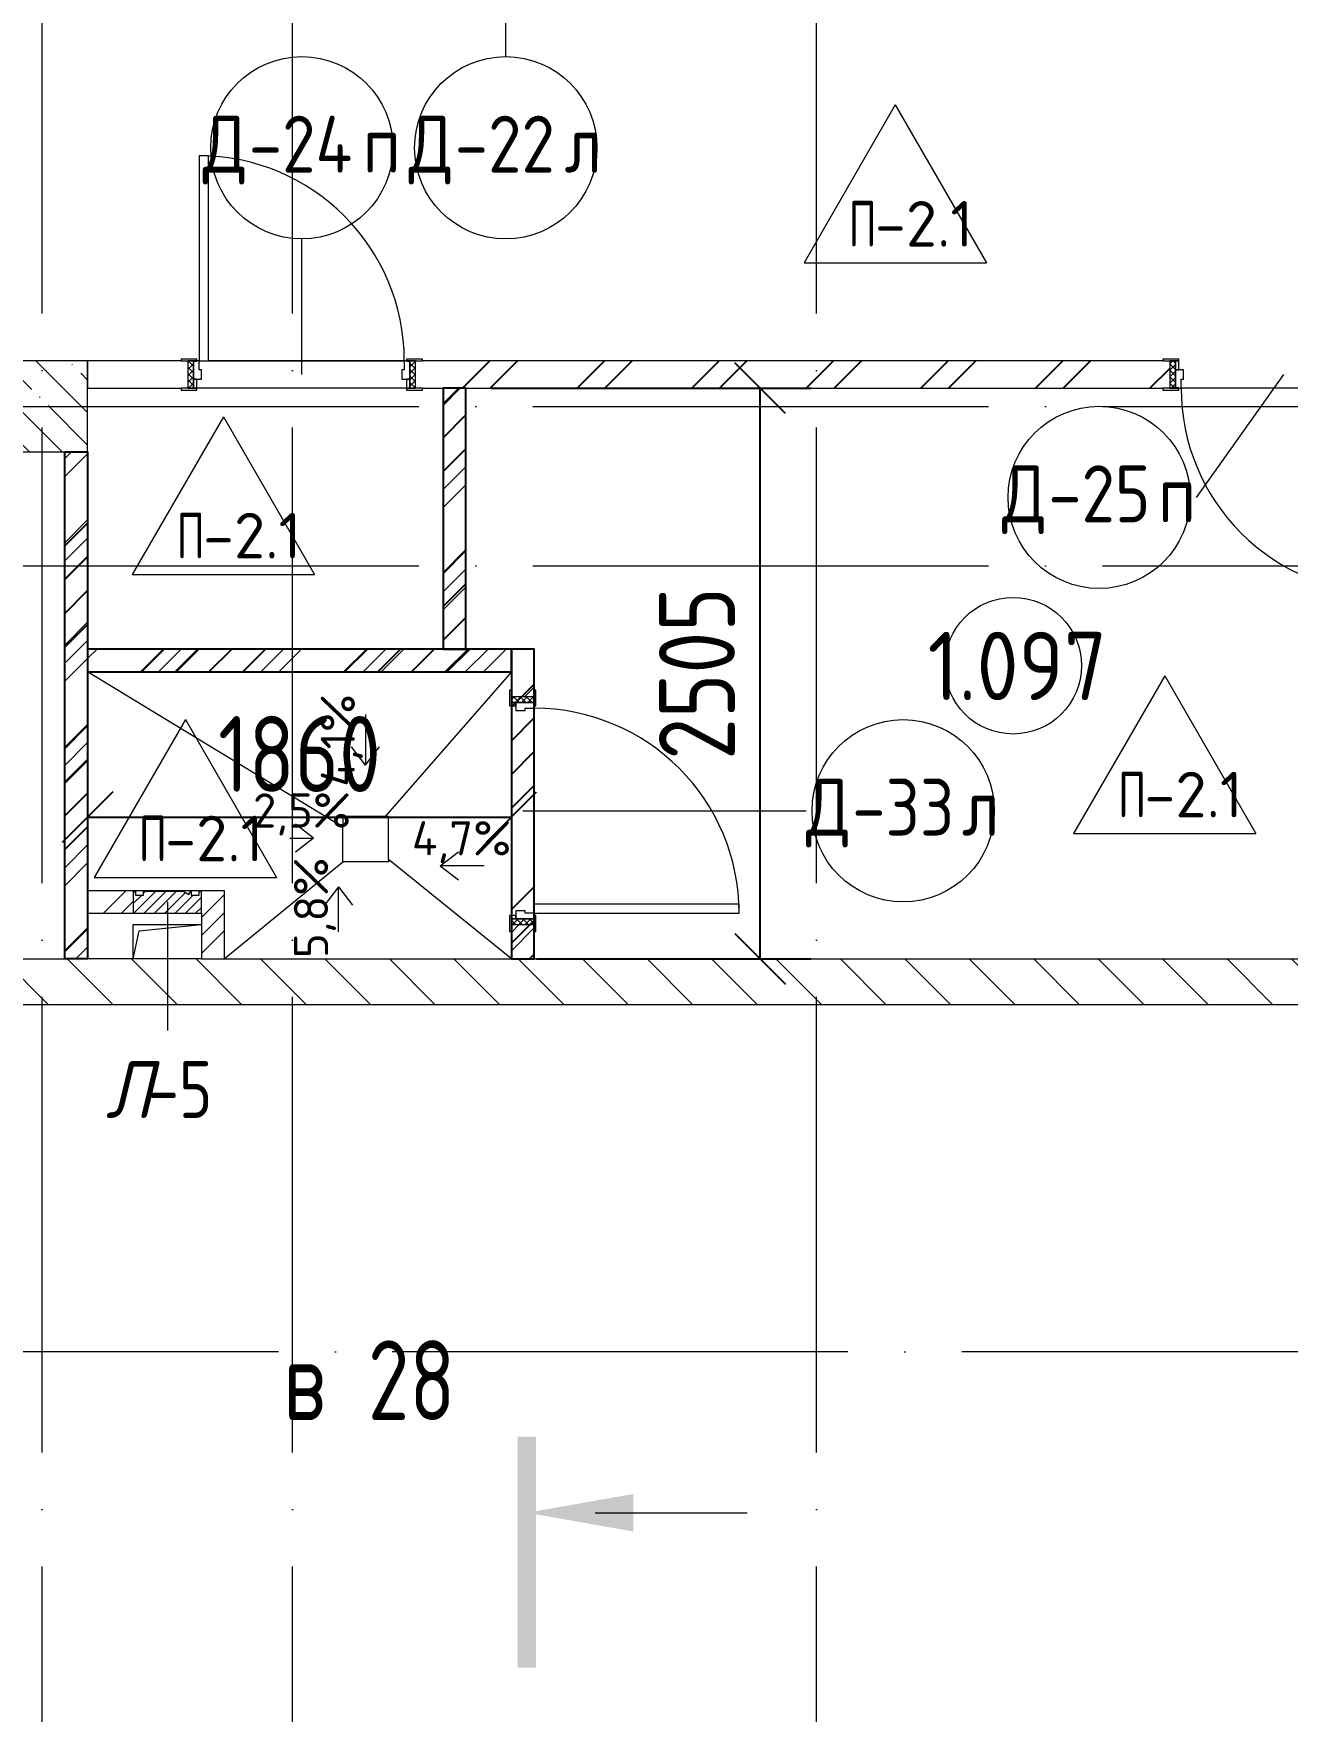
# Model space of a CAD drawing. Header units: millimetres. Extents: x -68946 to 690821, y -552984 to 293768.
# Drawn here: x 130051 to 135555, y 45946 to 53312 of the extents above; entities that cross this region are included whole.
import ezdxf

# ---------------------------------------------------------------- set-up
doc = ezdxf.new("R2010")
doc.units = ezdxf.units.MM
doc.linetypes.add('ADSK_Линия сетки', pattern=[2500, 2000, -250, 0, -250])
doc.linetypes.add('ADSK_Скрыто', pattern=[600, 300, -300])
doc.layers.get('Defpoints').update_dxf_attribs({"color": 250})
for name, color, linetype, lineweight in [('0) блоки', 250, 'Continuous', 25), ('A-AREA-____-IDEN', 250, 'Continuous', 9), ('A-DETL-____-OTLN', 250, 'Continuous', 5), ('A-DETL-GENF-OTLN', 250, 'Continuous', 5), ('A-DOOR-____-IDEN', 250, 'Continuous', 9), ('A-DOOR-____-MCUT', 250, 'Continuous', 5), ('A-DOOR-____-OTLN', 250, 'Continuous', 5), ('A-DOOR-FRAM-MCUT', 250, 'Continuous', 5), ('A-DOOR-FRAM-OTLN', 250, 'Continuous', 5), ('A-FLOR-____-IDEN', 250, 'Continuous', 9), ('A-FLOR-____-OTLN', 250, 'Continuous', 9), ('A-GENM-____-MCUT', 250, 'Continuous', 25), ('A-GENM-____-OTLN', 250, 'Continuous', 9), ('A-GLAZ-____-OTLN', 250, 'Continuous', 5), ('A-WALL-____-MCUT', 250, 'Continuous', 13), ('A-WALL-____-PATT', 250, 'Continuous', 13), ('G-____-____-DIMS', 250, 'Continuous', 9), ('G-____-____-SYMB', 250, 'ADSK_Скрыто', 9), ('I-WALL-____-OTLN', 250, 'Continuous', 9), ('S-COLS-____-MCUT', 250, 'Continuous', 25), ('S-COLS-____-OTLN', 250, 'Continuous', 9), ('S-GRID-____-OTLN', 250, 'Continuous', 9)]:
    doc.layers.add(name, color=color, linetype=linetype, lineweight=lineweight)
doc.styles.add('GOST Common_1', font='', dxfattribs={"width": 0.9, "height": 250})
doc.styles.add('GOST Common_2', font='', dxfattribs={"width": 0.8, "height": 350})
doc.styles.add('ISOCPEUR_1', font='isocpeur.ttf', dxfattribs={"width": 0.9, "height": 250})
doc.styles.add('ISOCPEUR_2', font='isocpeur.ttf', dxfattribs={"height": 160})
doc.styles.add('ISOCPEUR_3', font='isocpeur.ttf', dxfattribs={"height": 250})
doc.styles.add('ISOCPEUR_I_1', font='ГОСТ тип А.ttf', dxfattribs={"height": 2500})
doc.styles.get("Standard").update_dxf_attribs({"font": 'ГОСТ тип А.ttf'})
doc.styles.get('GOST Common_1').set_extended_font_data('GOST Common')
doc.styles.get('GOST Common_2').set_extended_font_data('GOST Common')
doc.dimstyles.new('А3', dxfattribs={"dimtxt": 333, "dimasz": 222, "dimexe": 222, "dimexo": 111, "dimgap": 111, "dimtad": 1, "dimtoh": 1, "dimdec": 0, "dimrnd": 0.0015, "dimzin": 0, "dimdsep": 46, "dimtxsty": 'Standard', "dimblk": 'OBLIQUE', "dimcen": 0, "dimclrd": 7, "dimclre": 7, "dimclrt": 7, "dimadec": 0, "dimazin": 0, "dimtfac": 1, "dimtdec": 0, "dimtofl": 0, "dimtmove": 0, "dimatfit": 3, "dimfxl": 1, "dimtolj": 1, "dimtzin": 0, "dimarcsym": 0})
pattern_1 = [(45, (12287.9, -0.0006), (-224.5064, 224.5064), []), (45, (12367.3, -0.0006), (0, 449.0128), []), (45, (12208.54, -0.0006), (0, 449.0128), [])]
pattern_2 = [(135, (1801.41, 124.685), (-14.14214, -14.14214), []), (225, (1801.41, 124.685), (14.14214, -14.14214), [])]
pattern_3 = [(45, (-321.384, 124.685), (-14.1421, 14.1421), []), (135, (-321.384, 124.685), (-14.1421, -14.1421), [])]

# ---------------------------------------------------------------- blocks, each defined once
blk = doc.blocks.new('Разрез - Номер вида спереди_3_5 мм-32550530-АР1_Кладочный план 1 этажа С2и3')
at = {"layer": 'G-____-____-SYMB', "linetype": 'Continuous'}
for points in [[(9.798, 0.404), (9.798, -0.394), (-0.333, -0.394), (-0.333, 0.404)], [(2.176, -4.675), (3, 0), (3.824, -4.675)]]:
    blk.add_hatch(color=256, dxfattribs=at).paths.add_polyline_path(points)
at = {"layer": 'G-____-____-SYMB', "linetype": 'Continuous', "lineweight": 20}
blk.add_line((3, -3), (3, -9.663), dxfattribs=at)
blk = doc.blocks.new('Дверь_СКБ_1Ст_Внутренняя - Д-33_1000x2100h_Душ 2-42494013-АР1_Маркировочный план 1 этажа С2и3')
at = {"layer": 'A-DOOR-____-OTLN'}
h = blk.add_hatch(dxfattribs=at)
h.set_pattern_fill('FP_36', color=256, style=0, pattern_type=2)
h.set_pattern_definition([(135, (1801.41, 114.685), (-14.14214, -14.14214), []), (225, (1801.41, 114.685), (14.14214, -14.14214), [])])
h.paths.add_polyline_path([(512.5, 50), (487.5, 50), (487.5, -50), (512.5, -50)])
at = {"layer": 'A-DOOR-FRAM-OTLN'}
h = blk.add_hatch(dxfattribs=at)
h.set_pattern_fill('FP_37', color=256, style=0, pattern_type=2)
h.set_pattern_definition([(45, (-321.384, 114.685), (-14.1421, 14.1421), []), (135, (-321.384, 114.685), (-14.1421, -14.1421), [])])
h.paths.add_polyline_path([(-462.5, -50), (-462.5, 50), (-487.5, 50), (-487.5, -50)])
at = {"layer": 'A-DOOR-____-MCUT'}
for p, q in [((462.5, 950), (422.5, 950)), ((422.5, 950), (422.5, 50)), ((462.5, 50), (462.5, 950)), ((422.5, 50), (462.5, 50))]:
    blk.add_line(p, q, dxfattribs=at)
at = {"layer": 'A-DOOR-____-OTLN'}
blk.add_arc((462.5, 50), 900, 90, 180, dxfattribs=at)
at = {"layer": 'A-DOOR-FRAM-MCUT'}
for p, q in [((-447.5, 58), (-517.5, 58)), ((-517.5, 58), (-517.5, 50)), ((-517.5, 50), (-447.5, 50)), ((-462.5, 50), (-487.5, 50)), ((-487.5, 50), (-487.5, -50)), ((-437.5, 50), (-462.5, 50)), ((-462.5, 50), (-462.5, -30)), ((-462.5, -50), (-462.5, 50)), ((-447.5, 50), (-462.5, 50)), ((-462.5, 50), (-462.5, 49)), ((-462.5, 49), (-447.5, 49)), ((-447.5, 50), (-447.5, 58)), ((-447.5, 49), (-447.5, 50)), ((-437.5, 10), (-437.5, 50)), ((-427.5, 10), (-437.5, 10)), ((-427.5, -30), (-427.5, 10)), ((462.5, 10), (452.5, 10)), ((452.5, 10), (452.5, -30)), ((462.5, 50), (462.5, 10)), ((487.5, 50), (462.5, 50)), ((542.5, 58), (472.5, 58)), ((472.5, 58), (472.5, 50)), ((487.5, 50), (472.5, 50)), ((472.5, 50), (472.5, 49)), ((472.5, 50), (542.5, 50)), ((472.5, 49), (487.5, 49)), ((487.5, -30), (487.5, 50)), ((512.5, 50), (487.5, 50)), ((487.5, 50), (487.5, -50)), ((487.5, 49), (487.5, 50)), ((512.5, -50), (512.5, 50)), ((542.5, 50), (542.5, 58)), ((-447.5, -50), (-517.5, -50)), ((-517.5, -50), (-517.5, -58)), ((-517.5, -58), (-447.5, -58)), ((-487.5, -50), (-462.5, -50)), ((-462.5, -30), (-427.5, -30)), ((-447.5, -30), (-462.5, -30)), ((-462.5, -30), (-462.5, -50)), ((-462.5, -50), (-447.5, -50)), ((-447.5, -50), (-447.5, -30)), ((-447.5, -58), (-447.5, -50)), ((452.5, -30), (487.5, -30)), ((487.5, -30), (472.5, -30)), ((472.5, -30), (472.5, -50)), ((472.5, -50), (487.5, -50)), ((542.5, -50), (472.5, -50)), ((472.5, -50), (472.5, -58)), ((472.5, -58), (542.5, -58)), ((487.5, -50), (487.5, -30)), ((487.5, -50), (512.5, -50)), ((542.5, -58), (542.5, -50))]:
    blk.add_line(p, q, dxfattribs=at)
blk = doc.blocks.new('Дверь_СКБ_1Ст_Внутренняя - Д-25п_1000x2100h_Зона персонала пищеблока-41881907-АР1_Маркировочный план 1 этажа С2и3')
at = {"layer": 'A-DOOR-____-OTLN'}
h = blk.add_hatch(dxfattribs=at)
h.set_pattern_fill('FP_44', color=256, style=0, pattern_type=2)
h.set_pattern_definition(pattern_2)
h.paths.add_polyline_path([(512.5, 60), (487.5, 60), (487.5, -60), (512.5, -60), (512.5, 50.1)])
at = {"layer": 'A-DOOR-FRAM-OTLN'}
h = blk.add_hatch(dxfattribs=at)
h.set_pattern_fill('FP_45', color=256, style=0, pattern_type=2)
h.set_pattern_definition(pattern_3)
h.paths.add_polyline_path([(-487.5, 60), (-487.5, -60), (-462.5, -60), (-462.5, 60)])
at = {"layer": 'A-DOOR-____-MCUT'}
for p, q in [((-437.5, 960), (-437.5, 60)), ((-397.5, 960), (-437.5, 960)), ((-397.5, 60), (-397.5, 960)), ((-437.5, 60), (-397.5, 60))]:
    blk.add_line(p, q, dxfattribs=at)
at = {"layer": 'A-DOOR-____-OTLN'}
blk.add_arc((-437.5, 60), 900, 360, 90, dxfattribs=at)
at = {"layer": 'A-DOOR-FRAM-MCUT'}
for p, q in [((-447.5, 68), (-517.5, 68)), ((-517.5, 68), (-517.5, 60)), ((-517.5, 60), (-447.5, 60)), ((-462.5, 60), (-487.5, 60)), ((-487.5, 60), (-487.5, -60)), ((-437.5, 60), (-462.5, 60)), ((-462.5, 60), (-462.5, -20)), ((-462.5, -60), (-462.5, 60)), ((-447.5, 60), (-462.5, 60)), ((-462.5, 60), (-462.5, 59)), ((-462.5, 59), (-447.5, 59)), ((-447.5, 60), (-447.5, 68)), ((-447.5, 59), (-447.5, 60)), ((-437.5, 20), (-437.5, 60)), ((-427.5, 20), (-437.5, 20)), ((-427.5, -20), (-427.5, 20)), ((462.5, 20), (452.5, 20)), ((452.5, 20), (452.5, -20)), ((462.5, 60), (462.5, 20)), ((487.5, 60), (462.5, 60)), ((542.5, 68), (472.5, 68)), ((472.5, 68), (472.5, 60)), ((487.5, 60), (472.5, 60)), ((472.5, 60), (472.5, 59)), ((472.5, 60), (542.5, 60)), ((472.5, 59), (487.5, 59)), ((487.5, -20), (487.5, 60)), ((512.5, 60), (487.5, 60)), ((487.5, 60), (487.5, -60)), ((487.5, 59), (487.5, 60)), ((512.5, -60), (512.5, 60)), ((542.5, 60), (542.5, 68)), ((-447.5, -60), (-517.5, -60)), ((-517.5, -60), (-517.5, -68)), ((-517.5, -68), (-447.5, -68)), ((-487.5, -60), (-462.5, -60)), ((-462.5, -20), (-427.5, -20)), ((-447.5, -20), (-462.5, -20)), ((-462.5, -20), (-462.5, -60)), ((-462.5, -60), (-447.5, -60)), ((-447.5, -60), (-447.5, -20)), ((-447.5, -68), (-447.5, -60)), ((452.5, -20), (487.5, -20)), ((487.5, -20), (472.5, -20)), ((472.5, -20), (472.5, -60)), ((472.5, -60), (487.5, -60)), ((542.5, -60), (472.5, -60)), ((472.5, -60), (472.5, -68)), ((472.5, -68), (542.5, -68)), ((487.5, -60), (487.5, -20)), ((487.5, -60), (512.5, -60)), ((542.5, -68), (542.5, -60))]:
    blk.add_line(p, q, dxfattribs=at)
blk = doc.blocks.new('Дверь_СКБ_1Ст_Внутренняя - Д-24п_1000x2100h_Зона персонала пищеблока-41876891-АР1_Маркировочный план 1 этажа С2и3')
at = {"layer": 'A-DOOR-____-OTLN'}
h = blk.add_hatch(dxfattribs=at)
h.set_pattern_fill('FP_44', color=256, style=0, pattern_type=2)
h.set_pattern_definition(pattern_2)
h.paths.add_polyline_path([(487.5, -60), (512.5, -60), (512.5, 60), (487.5, 60), (487.5, -57)])
at = {"layer": 'A-DOOR-FRAM-OTLN'}
h = blk.add_hatch(dxfattribs=at)
h.set_pattern_fill('FP_45', color=256, style=0, pattern_type=2)
h.set_pattern_definition(pattern_3)
h.paths.add_polyline_path([(-462.5, -60), (-462.5, 60), (-487.5, 60), (-487.5, -60)])
at = {"layer": 'A-DOOR-____-MCUT'}
for p, q in [((-437.5, 960), (-437.5, 60)), ((-397.5, 960), (-437.5, 960)), ((-397.5, 60), (-397.5, 960)), ((-437.5, 60), (-397.5, 60))]:
    blk.add_line(p, q, dxfattribs=at)
at = {"layer": 'A-DOOR-____-OTLN'}
blk.add_arc((-437.5, 60), 900, 360, 90, dxfattribs=at)
at = {"layer": 'A-DOOR-FRAM-MCUT'}
for p, q in [((-447.5, 68), (-517.5, 68)), ((-517.5, 68), (-517.5, 60)), ((-517.5, 60), (-447.5, 60)), ((-462.5, 60), (-487.5, 60)), ((-487.5, 60), (-487.5, -60)), ((-437.5, 60), (-462.5, 60)), ((-462.5, 60), (-462.5, -20)), ((-462.5, -60), (-462.5, 60)), ((-447.5, 60), (-462.5, 60)), ((-462.5, 60), (-462.5, 59)), ((-462.5, 59), (-447.5, 59)), ((-447.5, 60), (-447.5, 68)), ((-447.5, 59), (-447.5, 60)), ((-437.5, 20), (-437.5, 60)), ((-427.5, 20), (-437.5, 20)), ((-427.5, -20), (-427.5, 20)), ((462.5, 20), (452.5, 20)), ((452.5, 20), (452.5, -20)), ((462.5, 60), (462.5, 20)), ((487.5, 60), (462.5, 60)), ((542.5, 68), (472.5, 68)), ((472.5, 68), (472.5, 60)), ((487.5, 60), (472.5, 60)), ((472.5, 60), (472.5, 59)), ((472.5, 60), (542.5, 60)), ((472.5, 59), (487.5, 59)), ((487.5, -20), (487.5, 60)), ((512.5, 60), (487.5, 60)), ((487.5, 60), (487.5, -60)), ((487.5, 59), (487.5, 60)), ((512.5, -60), (512.5, 60)), ((542.5, 60), (542.5, 68)), ((-447.5, -60), (-517.5, -60)), ((-517.5, -60), (-517.5, -68)), ((-517.5, -68), (-447.5, -68)), ((-487.5, -60), (-462.5, -60)), ((-462.5, -20), (-427.5, -20)), ((-447.5, -20), (-462.5, -20)), ((-462.5, -20), (-462.5, -60)), ((-462.5, -60), (-447.5, -60)), ((-447.5, -60), (-447.5, -20)), ((-447.5, -68), (-447.5, -60)), ((452.5, -20), (487.5, -20)), ((487.5, -20), (472.5, -20)), ((472.5, -20), (472.5, -60)), ((472.5, -60), (487.5, -60)), ((542.5, -60), (472.5, -60)), ((472.5, -60), (472.5, -68)), ((472.5, -68), (542.5, -68)), ((487.5, -60), (487.5, -20)), ((487.5, -60), (512.5, -60)), ((542.5, -68), (542.5, -60))]:
    blk.add_line(p, q, dxfattribs=at)
blk = doc.blocks.new('_Wn_-As_OpeningMEP_floor__Rectangular - _Wn_-As_OpeningMEP_floor__Rectangular-34858124-АР1_Маркировочный план 1 этажа С2и3')
at = {"layer": 'A-DETL-GENF-OTLN', "lineweight": 5}
for p, q in [((-150, -25), (-123.4, 98.4)), ((-123.4, 98.4), (150, 125))]:
    blk.add_line(p, q, dxfattribs=at)
blk = doc.blocks.new('АР_Люк - ЛРС_ВК_300х400_внутренний_RAL 9003-V135-АР1_Маркировочный план 1 этажа С2и3')
at = {"layer": 'A-DOOR-____-OTLN'}
h = blk.add_hatch(dxfattribs=at)
h.set_pattern_fill('FP_148', color=256, style=0, pattern_type=2)
h.set_pattern_definition([(45, (125, 0), (-22.6274, 22.6274), [])])
h.paths.add_polyline_path([(154.5, -50), (275, -50), (275, 50), (265, 49.8), (265, 30), (230, 30), (230, 50), (220, 32.7), (190, 50), (20, 50), (20, 30), (-15, 30), (-15, 50), (-25, 50), (-25, -50), (71.8, -50)])
at = {"layer": 'A-DETL-GENF-OTLN', "lineweight": 5}
for p, q in [((-25, 50), (-25, -50)), ((275, -50), (275, 50)), ((-25, -50), (275, -50))]:
    blk.add_line(p, q, dxfattribs=at)
at = {"layer": 'A-DOOR-____-MCUT', "lineweight": 5}
for p, q in [((-15, 50), (-15, 30)), ((-15, 30), (20, 30)), ((20, 30), (20, 50)), ((190, 50), (220, 32.7)), ((220, 32.7), (230, 50)), ((230, 50), (230, 30)), ((230, 30), (265, 30)), ((265, 30), (265, 50))]:
    blk.add_line(p, q, dxfattribs=at)
blk = doc.blocks.new('ASML_АР_Отделка Люка - ВО Отделка люков_Грунтовка 0_Шпатлевка 0_Окраска 0_0-V136-АР1_Маркировочный план 1 этажа С2и3')
at = {"layer": 'A-GENM-____-MCUT', "lineweight": 5}
for p, q in [((-150, 3), (-150, 0)), ((150, 0), (150, 3)), ((-150, 0), (-140, 0)), ((-105, 0), (70.2, 0)), ((103.3, 0), (105, 0)), ((140, 0), (150, 0))]:
    blk.add_line(p, q, dxfattribs=at)
blk = doc.blocks.new('AAR_СКБ_Марка_Помещения_мал - Номер-28977439-АР1_Маркировочный план 1 этажа С2и3')
at = {"layer": 'A-AREA-____-IDEN'}
blk.add_circle((-0.028, 0), 3, dxfattribs=at)
blk = doc.blocks.new('AAR_СКБ_Марка_Перекрытия - Марка пола-17325028-АР1_Маркировочный план 1 этажа С2и3')
at = {"layer": 'A-FLOR-____-IDEN'}
for p, q in [((0, 6.932), (-4.002, 0)), ((0, 6.932), (4.002, 0)), ((-4.002, 0), (4.002, 0))]:
    blk.add_line(p, q, dxfattribs=at)
blk = doc.blocks.new('ADSK_Марка_Дверь - Типоразмер_ADSK_Марка-30565456-АР1_Маркировочный план 1 этажа С2и3')
at = {"layer": 'A-DOOR-____-IDEN'}
blk.add_circle((0, 0), 4, dxfattribs=at)
blk = doc.blocks.new('_Oblique')
at = {"color": 0, "linetype": 'ByBlock', "lineweight": -2}
blk.add_line((-0.5, -0.5), (0.5, 0.5), dxfattribs=at)
blk = doc.blocks.new('*D5442')
at = {"color": 7, "lineweight": -2, "transparency": 16777216}
for p, q in [((132058.9, 51755), (133462, 51755)), ((133240, 49250), (133240, 51755)), ((132258.9, 49250), (133462, 49250))]:
    blk.add_line(p, q, dxfattribs=at)
at = {"layer": 'Defpoints', "color": 0, "lineweight": 30, "transparency": 16777216}
for p in [(131947.9, 51755), (133240, 51755), (132147.9, 49250)]:
    blk.add_point(p, dxfattribs=at)
at = {"color": 7, "lineweight": -2, "transparency": 16777216, "xscale": 222, "yscale": 222, "zscale": 222}
for p, rotation in [((133240, 51755), 90), ((133240, 49250), 270)]:
    blk.add_blockref('_Oblique', p, dxfattribs=dict(at, rotation=rotation))
at = {"color": 7, "transparency": 16777216, "insert": (132962.5, 50502.5), "char_height": 333, "attachment_point": 5, "rotation": 90}
blk.add_mtext('\\A1;2505', dxfattribs=at)
blk = doc.blocks.new('*D5443')
at = {"color": 7, "lineweight": -2, "transparency": 16777216}
for p, q in [((130287.9, 50399), (130287.9, 49649.7)), ((132147.9, 50399), (132147.9, 49649.7)), ((130287.9, 49871.7), (132147.9, 49871.7))]:
    blk.add_line(p, q, dxfattribs=at)
at = {"layer": 'Defpoints', "color": 0, "lineweight": 30, "transparency": 16777216}
for p in [(130287.9, 50510), (132147.9, 50510), (132147.9, 49871.7)]:
    blk.add_point(p, dxfattribs=at)
at = {"color": 7, "lineweight": -2, "transparency": 16777216, "xscale": 222, "yscale": 222, "zscale": 222, "rotation": 180}
blk.add_blockref('_Oblique', (130287.9, 49871.7), dxfattribs=at)
at = {"color": 7, "lineweight": -2, "transparency": 16777216, "xscale": 222, "yscale": 222, "zscale": 222}
blk.add_blockref('_Oblique', (132147.9, 49871.7), dxfattribs=at)
at = {"color": 7, "transparency": 16777216, "insert": (131217.9, 50149.2), "char_height": 333, "attachment_point": 5}
blk.add_mtext('\\A1;1860', dxfattribs=at)

msp = doc.modelspace()

# ---------------------------------------------------------------- hatches: boundary and pattern name
at = {"layer": '0) блоки', "true_color": 0x000000}
h = msp.add_hatch(dxfattribs=at)
h.set_pattern_fill('FP_4', color=18, style=0, pattern_type=2)
h.set_pattern_definition([(45, (12287.9, -0.0006), (-251.4472, 251.4472), []), (45, (12287.9, 381), (-251.4472, 251.4472), [])])
h.paths.add_polyline_path([(134465.8793, 51755), (135037.9134, 51755), (135037.9134, 51875), (131727.8919, 51875), (131727.8919, 51755), (133029.306, 51755)])
h.paths.add_polyline_path([(136067.9134, 51755), (136237.8919, 51755), (136237.8919, 51875), (136037.9134, 51874.9994), (136037.9134, 51755)])
h.paths.add_polyline_path([(130679.8903, 51755), (130287.8919, 51755), (130287.8919, 51875), (130287.8919, 51875), (130287.8919, 51755), (130667.4417, 51755)], flags=0)
h.paths.add_polyline_path([(129887.8919, 51755), (129887.8919, 51875), (129294.7749, 51875), (129294.7749, 51755), (129734.8777, 51755)], flags=0)
h.paths.add_polyline_path([(131727.9013, 51755), (131727.8825, 51875), (131727.8919, 51875), (131727.8919, 51755), (128194.7433, 51755)])
at = {"layer": '0) блоки'}
h = msp.add_hatch(dxfattribs=at)
h.set_pattern_fill('ANSI34', color=256, scale=33)
h.paths.add_polyline_path([(131847.8919, 50610), (131947.8919, 50610), (131947.8919, 51755), (131847.8919, 51755)])
h.paths.add_polyline_path([(132147.8919, 50610), (130287.8919, 50610), (130287.8919, 50510), (132147.8919, 50510)])
h.paths.add_polyline_path([(132147.8919, 49250.0006), (132247.8919, 49250.0006), (132247.8919, 50610), (132147.8919, 50610)])
h.paths.add_polyline_path([(130187.8919, 51474.9994), (130287.8919, 51474.9994), (130287.8919, 49250.0006), (130187.8919, 49250.0006)])
h.paths.add_polyline_path([(129887.8919, 51474.9994), (129987.8919, 51474.9994), (129987.8919, 49250.0006), (129887.8919, 49250.0006)])
h.paths.add_polyline_path([(127932.8925, 51755), (128032.8925, 51755), (128032.8925, 49250.0006), (127932.8925, 49250.0006)])
h.paths.add_polyline_path([(130701.7419, 49799.5571), (131734.0419, 49799.5571), (131734.0419, 50398.9571), (130701.7419, 50398.9571)], flags=9)
h.paths.add_polyline_path([(133312.125, 49953.0503), (133312.125, 51051.9503), (132712.725, 51051.9503), (132712.725, 49953.0503)], flags=9)
h.paths.add_polyline_path([(129480.7837, 49813.05), (129480.7837, 50911.95), (128881.3837, 50911.95), (128881.3837, 49813.05)], flags=9)
h.paths.add_polyline_path([(127400.1821, 49953.0503), (127400.1821, 51051.9503), (126800.7821, 51051.9503), (126800.7821, 49953.0503)], flags=9)
at = {"layer": 'A-WALL-____-PATT', "lineweight": 15, "true_color": 0x000000}
h = msp.add_hatch(dxfattribs=at)
h.set_pattern_fill('FP_5', color=18, style=0, pattern_type=2)
h.set_pattern_definition(pattern_1)
h.paths.add_polyline_path([(131847.8919, 50610), (131947.8919, 50610), (131947.8919, 51755), (131847.8919, 51755), (131847.8919, 50797.3049)])
h = msp.add_hatch(dxfattribs=at)
h.set_pattern_fill('FP_5', color=18, style=0, pattern_type=2)
h.set_pattern_definition(pattern_1)
h.paths.add_polyline_path([(130287.8919, 49250.0006), (130287.8919, 51474.9994), (130187.8919, 51474.9994), (130187.8919, 49250.0006)])
h = msp.add_hatch(dxfattribs=at)
h.set_pattern_fill('FP_5', color=18, style=0, pattern_type=2)
h.set_pattern_definition(pattern_1)
h.paths.add_polyline_path([(132147.8919, 50510), (132147.8919, 50610), (130287.8919, 50610), (130287.8919, 50510), (132087.9879, 50510)])
h = msp.add_hatch(dxfattribs=at)
h.set_pattern_fill('FP_5', color=18, style=0, pattern_type=2)
h.set_pattern_definition(pattern_1)
h.paths.add_polyline_path([(132147.8919, 49250.0006), (132247.8919, 49250.0006), (132247.8919, 49400.0006), (132147.8919, 49400.0006), (132147.8919, 49335.2804)])
h.paths.add_polyline_path([(132203.8706, 50400.0006), (132247.8919, 50400.0006), (132247.8919, 50610), (132147.8919, 50610), (132147.8919, 50400.0006)])
h = msp.add_hatch(dxfattribs=at)
h.set_pattern_fill('FP_5', color=18, style=0, pattern_type=2)
h.set_pattern_definition(pattern_1)
h.paths.add_polyline_path([(130487.8919, 49450.0006), (130487.8919, 49550.0006), (130287.8919, 49550.0006), (130287.8919, 49450.0006), (130377.2299, 49450.0006)])
h = msp.add_hatch(dxfattribs=at)
h.set_pattern_fill('FP_5', color=18, style=0, pattern_type=2)
h.set_pattern_definition(pattern_1)
h.paths.add_polyline_path([(130887.8919, 49250.0006), (130887.8919, 49550.0006), (130787.8919, 49550.0006), (130787.8919, 49250.0006)])
h = msp.add_hatch(dxfattribs=at)
h.set_pattern_fill('FP_2', color=18, style=0, pattern_type=2)
h.set_pattern_definition([(135, (12287.91, -0.0006), (-141.42136, -141.42136), [])])
h.paths.add_polyline_path([(144987.9138, 49050.0006), (145512.8919, 49050.0006), (145512.8919, 49250.0006), (144237.9138, 49250.0006), (144237.9138, 49050.0006), (144812.9138, 49050.0006)])
h.paths.add_polyline_path([(146617.8919, 49050.0006), (148787.9138, 49050.0006), (148787.9138, 49250.0006), (146612.8919, 49250.0006), (146612.8919, 49050.0006)])
h.paths.add_polyline_path([(130710.6383, 49050.0006), (138437.9148, 49050.0006), (138437.9148, 49249.9987), (127932.9138, 49250.0006), (127932.9138, 49050.0006), (130417.6776, 49050.0006)])
h.paths.add_polyline_path([(127612.9138, 49050.0006), (127632.9138, 49050.0006), (127632.9138, 49250.0006), (127412.9138, 49250.0006), (127412.9138, 49050.0006), (127611.9652, 49050.0006)])
h.paths.add_polyline_path([(139792.9138, 49050.0006), (141007.9138, 49050.0006), (141007.9138, 49249.9987), (138987.9148, 49249.9987), (138987.9148, 49050.0006), (139784.5018, 49050.0006)])
h.paths.add_polyline_path([(142702.9138, 49050.0006), (143137.9138, 49050.0006), (143137.9138, 49250.0006), (142107.9138, 49249.9987), (142107.9138, 49050.0006), (142692.9138, 49050.0006)])
at = {"layer": 'S-COLS-____-OTLN', "lineweight": 5, "true_color": 0x000000}
h = msp.add_hatch(dxfattribs=at)
h.set_pattern_fill('FP_1', color=18, style=0, pattern_type=2)
h.set_pattern_definition([(135, (12287.91, -0.0006), (-142.5612, -142.5612), []), (135, (12430.48, -0.0006), (-142.5612, -142.5612), [252.016, -50.403, 3.353, -47.05])])
h.paths.add_polyline_path([(130287.8919, 51474.9994), (130287.8919, 51874.9994), (129887.8919, 51874.9994), (129887.8919, 51474.9994), (130187.8919, 51474.9994)])

# ---------------------------------------------------------------- linework, layer by layer
at = {"layer": '0) блоки'}
for points in [[(131847.8919, 50610), (131947.8919, 50610), (131947.8919, 51755), (131847.8919, 51755)], [(130187.8919, 51474.9994), (130287.8919, 51474.9994), (130287.8919, 49250.0006), (130187.8919, 49250.0006)], [(132147.8919, 50610), (130287.8919, 50610), (130287.8919, 50510), (132147.8919, 50510)], [(132147.8919, 49250.0006), (132247.8919, 49250.0006), (132247.8919, 50610), (132147.8919, 50610)]]:
    msp.add_lwpolyline(points, close=True, dxfattribs=at)
at = {"layer": 'A-DETL-____-OTLN', "color": 18, "true_color": 0x000000}
for p, q in [((131408.0592, 49827.8898), (130287.8919, 50510)), ((130287.8919, 50510), (130287.8919, 49550.0006)), ((131408.0592, 49675.2399), (131408.0592, 49827.8898)), ((130887.8919, 49250.0006), (131408.0592, 49675.2399)), ((131608.0592, 49675.2399), (131408.0592, 49675.2399)), ((132147.8919, 49250.0006), (131608.0592, 49685.3265)), ((131608.0592, 49685.3265), (131608.0592, 49675.2399)), ((130287.8919, 49550.0006), (130887.8919, 49550.0006)), ((130887.8919, 49550.0006), (130887.8919, 49250.0006)), ((130887.8919, 49250.0006), (132147.8919, 49250.0006))]:
    msp.add_line(p, q, dxfattribs=at)
at = {"layer": 'A-DOOR-____-IDEN', "color": 18, "true_color": 0x000000}
for p, q in [((132122.9134, 53485), (132122.9134, 53210.5331)), ((131227.8919, 51815), (131227.8919, 52410.5331)), ((135537.9134, 51815), (135153.5345, 51275.6689)), ((132197.8919, 49900.0006), (133441.7345, 49900.0006)), ((130637.8919, 49500.0006), (130637.8919, 48935.0106))]:
    msp.add_line(p, q, dxfattribs=at)
at = {"layer": 'A-FLOR-____-OTLN', "color": 18, "lineweight": 5, "true_color": 0x000000}
for p, q in [((131677.8919, 51875), (130817.8919, 51875)), ((135947.9134, 51755), (135087.9134, 51755)), ((131408.0592, 49875.2399), (131408.0592, 49827.8898)), ((131608.0592, 49875.2399), (131408.0592, 49875.2399)), ((131608.0592, 49685.3265), (131608.0592, 49875.2399)), ((130487.8931, 49250.0006), (130487.8931, 49400.0006)), ((130487.8931, 49400.0006), (130787.8919, 49400.0006))]:
    msp.add_line(p, q, dxfattribs=at)
at = {"layer": 'A-FLOR-____-OTLN', "color": 18, "true_color": 0x000000}
msp.add_line((132147.8919, 50510), (131594.4585, 49875.2399), dxfattribs=at)
at = {"layer": 'A-WALL-____-MCUT', "color": 18, "lineweight": 15, "true_color": 0x000000}
for p, q in [((130697.8919, 51875), (130287.8919, 51875)), ((130287.8919, 51875), (130287.8919, 51755)), ((135007.9134, 51875), (131757.8919, 51875)), ((130287.8919, 51755), (130697.8919, 51755)), ((131757.8919, 51755), (131847.8919, 51755)), ((131847.8919, 51755), (131847.8919, 50610)), ((131947.8919, 51755), (131847.8919, 51755)), ((131947.8919, 51755), (135007.9134, 51755)), ((131947.8919, 50610), (131947.8919, 51755)), ((130187.8919, 51474.9994), (130187.8919, 49250.0006)), ((130287.8919, 51474.9994), (130187.8919, 51474.9994)), ((130287.8919, 50610), (130287.8919, 51474.9994)), ((131847.8919, 50610), (130287.8919, 50610)), ((132247.8919, 50610), (131947.8919, 50610)), ((132247.8919, 50430.0006), (132247.8919, 50610)), ((130287.8919, 50510), (132147.8919, 50510)), ((132147.8919, 50510), (132147.8919, 50430.0006)), ((130287.8919, 49250.0006), (130287.8919, 49450.0006)), ((130287.8919, 49450.0006), (130787.8919, 49450.0006)), ((130787.8919, 49450.0006), (130787.8919, 49250.0006)), ((132147.8919, 49370.0006), (132147.8919, 49250.0006)), ((132247.8919, 49250.0006), (132247.8919, 49370.0006)), ((127412.9138, 49250.0006), (130187.8919, 49250.0006)), ((130187.8919, 49250.0006), (130287.8919, 49250.0006)), ((130787.8919, 49250.0006), (130287.8919, 49250.0006)), ((130787.8919, 49250.0006), (130887.8919, 49250.0006)), ((132147.8919, 49250.0006), (138437.9148, 49250.0006)), ((127932.9138, 49050.0006), (138437.9148, 49050.0006))]:
    msp.add_line(p, q, dxfattribs=at)
at = {"layer": 'G-____-____-DIMS', "color": 18, "true_color": 0x000000}
for p, q in [((131507.2777, 50322.976), (131507.2777, 50099.9739)), ((131507.2777, 50099.9739), (131445.8915, 50179.9739)), ((131507.2777, 50099.9739), (131568.6638, 50179.9739)), ((131280.068, 49780.1972), (131200.068, 49841.5834)), ((131174.8783, 49780.1972), (131280.068, 49780.1972)), ((131280.068, 49780.1972), (131200.068, 49718.811)), ((131835.4695, 49658.1772), (131915.4695, 49719.5633)), ((131835.4695, 49658.1772), (131915.4695, 49596.791)), ((132029.0185, 49658.1772), (131835.4695, 49658.1772)), ((131389.4652, 49565.6102), (131328.0791, 49485.6102)), ((131389.4652, 49565.6102), (131450.8514, 49485.6102)), ((131389.4652, 49367.8536), (131389.4652, 49565.6102))]:
    msp.add_line(p, q, dxfattribs=at)
at = {"layer": 'I-WALL-____-OTLN', "color": 18, "lineweight": 15, "true_color": 0x000000}
for p, q in [((130817.8919, 51875), (131677.8919, 51875)), ((131687.8919, 51755), (130767.8919, 51755)), ((132147.8919, 49440.0006), (132147.8919, 50360.0006)), ((132247.8919, 50350.0006), (132247.8919, 49490.0006))]:
    msp.add_line(p, q, dxfattribs=at)
at = {"layer": 'S-COLS-____-MCUT', "color": 18, "lineweight": 5, "true_color": 0x000000}
for p, q in [((130287.8919, 51874.9994), (129887.8919, 51874.9994)), ((130287.8919, 51474.9994), (130287.8919, 51755)), ((129987.8919, 51474.9994), (130287.8919, 51474.9994))]:
    msp.add_line(p, q, dxfattribs=at)
at = {"layer": 'S-COLS-____-OTLN', "color": 18, "lineweight": 5, "true_color": 0x000000}
msp.add_line((130287.8919, 51755), (130287.8919, 51874.9994), dxfattribs=at)
at = {"layer": 'S-GRID-____-OTLN', "color": 18, "linetype": 'ADSK_Линия сетки', "true_color": 0x000000}
for p, q in [((130087.9138, -2919.5356), (130087.9138, 61063.6538)), ((131187.9138, -2919.5356), (131187.9138, 61063.6538)), ((133487.9138, -2919.5356), (133487.9138, 61063.6538)), ((77240.3519, 51675), (168626.8279, 51675)), ((77240.3519, 50975), (168626.8279, 50975)), ((168626.8279, 47525), (111607.9138, 47525))]:
    msp.add_line(p, q, dxfattribs=at)

# ---------------------------------------------------------------- block references
at = {"layer": 'A-AREA-____-IDEN', "color": 18, "true_color": 0x000000, "xscale": 99.99999999999993, "yscale": 99.99999999999993, "zscale": 99.99999999999993}
msp.add_blockref('AAR_СКБ_Марка_Помещения_мал - Номер-28977439-АР1_Маркировочный план 1 этажа С2и3', (134353.3119, 50536.8526), dxfattribs=at)
at = {"layer": 'A-DOOR-____-IDEN', "color": 18, "true_color": 0x000000, "xscale": 99.99999999999993, "yscale": 99.99999999999993, "zscale": 99.99999999999993}
for p in [(131228.3493, 52810.5331), (132123.3707, 52810.5331), (134728.2919, 51275.6689), (133867.8919, 49900.0006)]:
    msp.add_blockref('ADSK_Марка_Дверь - Типоразмер_ADSK_Марка-30565456-АР1_Маркировочный план 1 этажа С2и3', p, dxfattribs=at)
at = {"layer": 'A-DOOR-____-OTLN', "color": 18, "true_color": 0x000000}
for name, p in [('Дверь_СКБ_1Ст_Внутренняя - Д-24п_1000x2100h_Зона персонала пищеблока-41876891-АР1_Маркировочный план 1 этажа С2и3', (131215.3919, 51815)), ('АР_Люк - ЛРС_ВК_300х400_внутренний_RAL 9003-V135-АР1_Маркировочный план 1 этажа С2и3', (130512.8919, 49500.0006))]:
    msp.add_blockref(name, p, dxfattribs=at)
for name, p, rotation in [('Дверь_СКБ_1Ст_Внутренняя - Д-25п_1000x2100h_Зона персонала пищеблока-41881907-АР1_Маркировочный план 1 этажа С2и3', (135550.4134, 51815), 180), ('Дверь_СКБ_1Ст_Внутренняя - Д-33_1000x2100h_Душ 2-42494013-АР1_Маркировочный план 1 этажа С2и3', (132197.8919, 49912.5006), 270)]:
    msp.add_blockref(name, p, dxfattribs=dict(at, rotation=rotation))
at = {"layer": 'A-FLOR-____-IDEN', "color": 18, "true_color": 0x000000, "xscale": 99.99999999999993, "yscale": 99.99999999999993, "zscale": 99.99999999999993}
for p in [(133832.9358, 52305.1569), (130883.848, 50936.4489), (135016.1728, 49799.5597), (130717.4936, 49606.8316)]:
    msp.add_blockref('AAR_СКБ_Марка_Перекрытия - Марка пола-17325028-АР1_Маркировочный план 1 этажа С2и3', p, dxfattribs=at)
at = {"layer": 'A-GENM-____-OTLN', "color": 18, "lineweight": 5, "true_color": 0x000000}
msp.add_blockref('ASML_АР_Отделка Люка - ВО Отделка люков_Грунтовка 0_Шпатлевка 0_Окраска 0_0-V136-АР1_Маркировочный план 1 этажа С2и3', (130637.8919, 49547.0006), dxfattribs=at)
at = {"layer": 'A-GLAZ-____-OTLN', "color": 18, "true_color": 0x000000}
msp.add_blockref('_Wn_-As_OpeningMEP_floor__Rectangular - _Wn_-As_OpeningMEP_floor__Rectangular-34858124-АР1_Маркировочный план 1 этажа С2и3', (130637.8925, 49275.0006), dxfattribs=at)
at = {"layer": 'G-____-____-SYMB', "linetype": 'Continuous', "lineweight": 40, "extrusion": (0, 0, -1), "xscale": 99.99999999999993, "yscale": 99.99999999999993, "zscale": 99.99999999999993, "rotation": 270.0000000000003}
msp.add_blockref('Разрез - Номер вида спереди_3_5 мм-32550530-АР1_Кладочный план 1 этажа С2и3', (-132216.1303, 47118.3037), dxfattribs=at)

# ---------------------------------------------------------------- texts
at = {"layer": 'A-AREA-____-IDEN', "color": 18, "true_color": 0x000000, "insert": (133974.9728, 50685.5124), "char_height": 300, "width": 609.2825, "attachment_point": 1, "style": 'ISOCPEUR_1'}
msp.add_mtext('1.097', dxfattribs=at)
at = {"layer": 'A-DOOR-____-IDEN', "color": 18, "true_color": 0x000000, "char_height": 250, "attachment_point": 1}
for s, insert, width, style in [('\\fGOST Common|b0|i0|c204|p34|;\\W.9;Д', (130793.1919, 52950.9837), 245.316375, 'GOST Common_1'), ('-24', (130995.5982, 52950.9837), 606.07575, 'GOST Common_1'), ('\\fGOST Common|b0|i0|c204|p34|;\\W.9;Д', (131697.2134, 52950.9837), 245.316375, 'GOST Common_1'), ('-22', (131899.6196, 52950.9837), 584.430187, 'GOST Common_1'), ('\\fGOST Common|b0|i0|c204|p34|;\\W.9;п', (131495.6607, 52950.9837), 194.810062, 'GOST Common_1'), ('\\fGOST Common|b0|i0|c204|p34|;\\W.9;л', (132381.8227, 52950.9837), 194.810062, 'GOST Common_1'), ('\\fGOST Common|b0|i0|c204|p34|;\\W.9;Д', (134302.1345, 51416.1195), 245.316375, 'GOST Common_1'), ('-25', (134504.5408, 51416.1195), 584.430187, 'GOST Common_1'), ('\\fGOST Common|b0|i0|c204|p34|;\\W.9;п', (134986.7439, 51416.1195), 194.810062, 'GOST Common_1'), ('\\fGOST Common|b0|i0|c204|p34|;\\W.9;Д', (133441.7345, 50040.4512), 245.316375, 'GOST Common_1'), ('-33', (133644.1408, 50040.4512), 584.430187, 'GOST Common_1'), ('\\fGOST Common|b0|i0|c204|p34|;\\W.9;л', (134126.3439, 50040.4512), 194.810062, 'GOST Common_1'), ('\\fISOCPEUR|b0|i1|c204|p34|;\\W.9;Л', (130367.0635, 48801.3648), 223.670812, 'ISOCPEUR_I_1'), ('-5', (130551.6104, 48801.3648), 404.0505, 'ISOCPEUR_I_1')]:
    msp.add_mtext(s, dxfattribs=dict(at, insert=insert, width=width, style=style))
at = {"layer": 'A-FLOR-____-IDEN', "color": 18, "true_color": 0x000000, "char_height": 200, "attachment_point": 1, "style": 'ISOCPEUR_2'}
for s, insert, width in [('\\fISOCPEUR|b0|i0|c204|p34|;\\W.7;П', (133627.7009, 52576.5427), 140.295312), ('-2.1', (133743.4561, 52576.5427), 381.60325), ('\\fISOCPEUR|b0|i0|c204|p34|;\\W.7;П', (130678.6131, 51207.8347), 140.295312), ('-2.1', (130794.3683, 51207.8347), 381.60325), ('\\fISOCPEUR|b0|i0|c204|p34|;\\W.7;П', (134810.9379, 50070.9455), 140.295312), ('-2.1', (134926.6931, 50070.9455), 381.60325), ('\\fISOCPEUR|b0|i0|c204|p34|;\\W.7;П', (130512.2587, 49878.2174), 140.295312), ('-2.1', (130628.0139, 49878.2174), 381.60325)]:
    msp.add_mtext(s, dxfattribs=dict(at, insert=insert, width=width))
at = {"layer": 'G-____-____-DIMS', "color": 18, "true_color": 0x000000, "char_height": 150, "attachment_point": 1, "rotation": 90, "line_spacing_factor": 1.149209, "style": 'ISOCPEUR_3'}
for s, insert, width in [('4,1%', (131311.3093, 50005.3069), 494.803255), ('5,8%', (131193.4969, 49253.0941), 512.730909)]:
    msp.add_mtext(s, dxfattribs=dict(at, insert=insert, width=width))
at = {"layer": 'G-____-____-DIMS', "color": 18, "true_color": 0x000000, "char_height": 150, "attachment_point": 1, "line_spacing_factor": 1.149209, "style": 'ISOCPEUR_3'}
for s, insert, width in [('2,5%', (131013.8352, 49976.1656), 512.730909), ('4,7%', (131711.1363, 49854.1455), 530.658563)]:
    msp.add_mtext(s, dxfattribs=dict(at, insert=insert, width=width))
at = {"layer": 'G-____-____-SYMB', "linetype": 'Continuous', "char_height": 350, "attachment_point": 1, "style": 'GOST Common_2'}
for s, insert, width in [(' 28', (131347.8141, 47574.8464), 602.869), ('\\fGOST Common|b0|i0|c204|p34|;\\W.8;в', (131146.7308, 47574.8464), 243.713)]:
    msp.add_mtext(s, dxfattribs=dict(at, insert=insert, width=width))

# ---------------------------------------------------------------- dimensions: what is measured, and where the dimension line sits
dim = msp.add_linear_dim(base=(133239.975, 51755), p1=(132147.8919, 49250.0006), p2=(131947.8919, 51755), angle=90, dimstyle='А3')
dim.commit()
dim.dimension.update_dxf_attribs({"geometry": '*D5442', "text_midpoint": (132962.475, 50502.5003)})
dim = msp.add_linear_dim(base=(132147.8919, 49871.7071), p1=(130287.8919, 50510), p2=(132147.8919, 50510), dimstyle='А3')
dim.commit()
dim.dimension.update_dxf_attribs({"geometry": '*D5443', "text_midpoint": (131217.8919, 50149.2071)})

doc.saveas('drawing.dxf')
